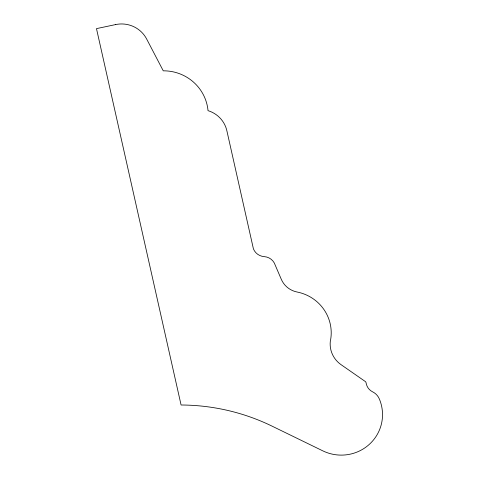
<?xml version="1.0" encoding="UTF-8"?>
<svg xmlns="http://www.w3.org/2000/svg" width="479" height="479" viewBox="0 0 479 479"><rect width="100%" height="100%" fill="white"/><g stroke="black" fill="none" stroke-linecap="round" stroke-linejoin="round"><path stroke-width="0.72" d="M115.696 24.567L96.477 28.626L181.086 405.006A205.707 201.785 8.6 0 1 272.066 426.142L322.804 450.853A41.481 40.691 8.6 0 0 369.519 444.177A41.481 40.691 8.6 0 0 379.284 398.839A14.011 13.741 8.6 0 0 372.578 391.804A11.7 11.478 8.6 0 1 366.387 384.164L365.998 382.571A2.042 2.006 8.6 0 0 364.878 381.218L341.06 364.669A25.627 25.136 8.6 0 1 330.288 341.473A42.158 41.356 8.6 0 0 297.118 292.022A21.633 21.22 8.6 0 1 281.323 279.359L274.287 262.965A12.304 12.065 8.6 0 0 264.228 256.624A12.46 12.226 8.6 0 1 253.427 248.906L226.986 131.288A27.441 26.92 8.6 0 0 208.024 110.655A44.296 43.451 8.6 0 0 163.261 70.832L146.652 39.015A28.021 27.489 8.6 0 0 115.696 24.567"/></g></svg>
